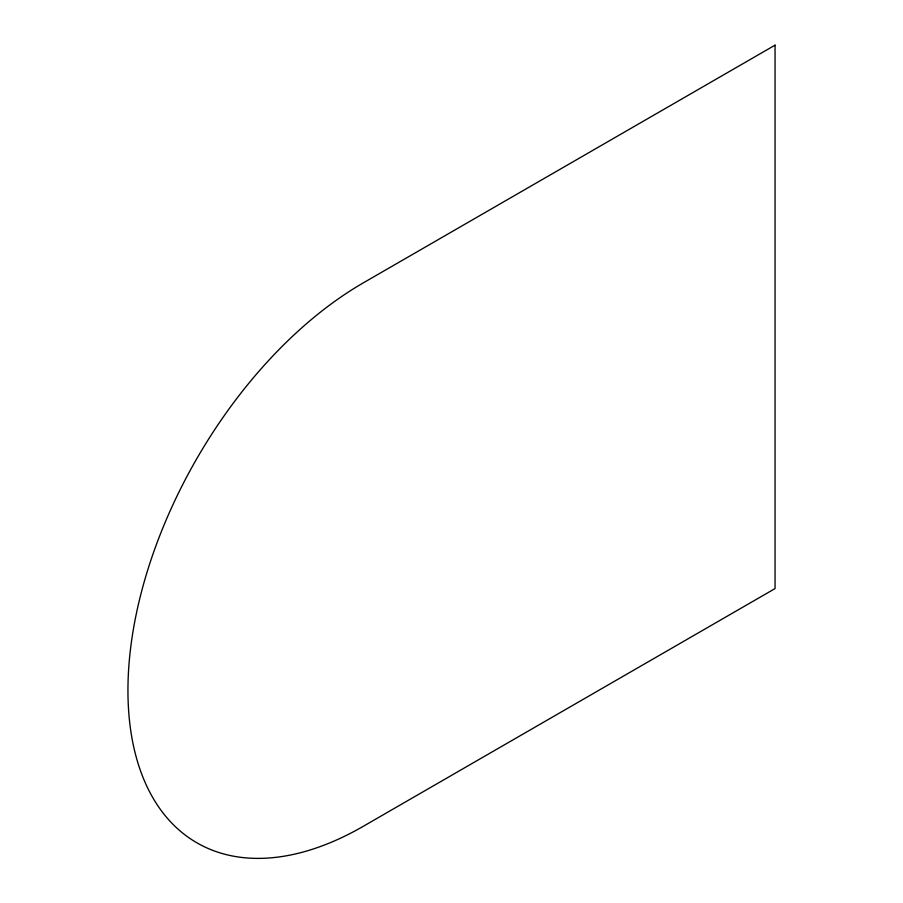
<?xml version="1.0" encoding="UTF-8"?>
<svg xmlns="http://www.w3.org/2000/svg" width="903" height="903" viewBox="0 0 903 903"><rect width="100%" height="100%" fill="white"/><g stroke="black" fill="none" stroke-linecap="round" stroke-linejoin="round"><path stroke-width="1.35" d="M775.056 45.15L363.254 282.899A332.778 192.136 -60 0 0 127.944 690.468A332.778 192.136 -60 0 0 363.254 826.324L775.056 588.575L775.056 45.15"/></g></svg>
